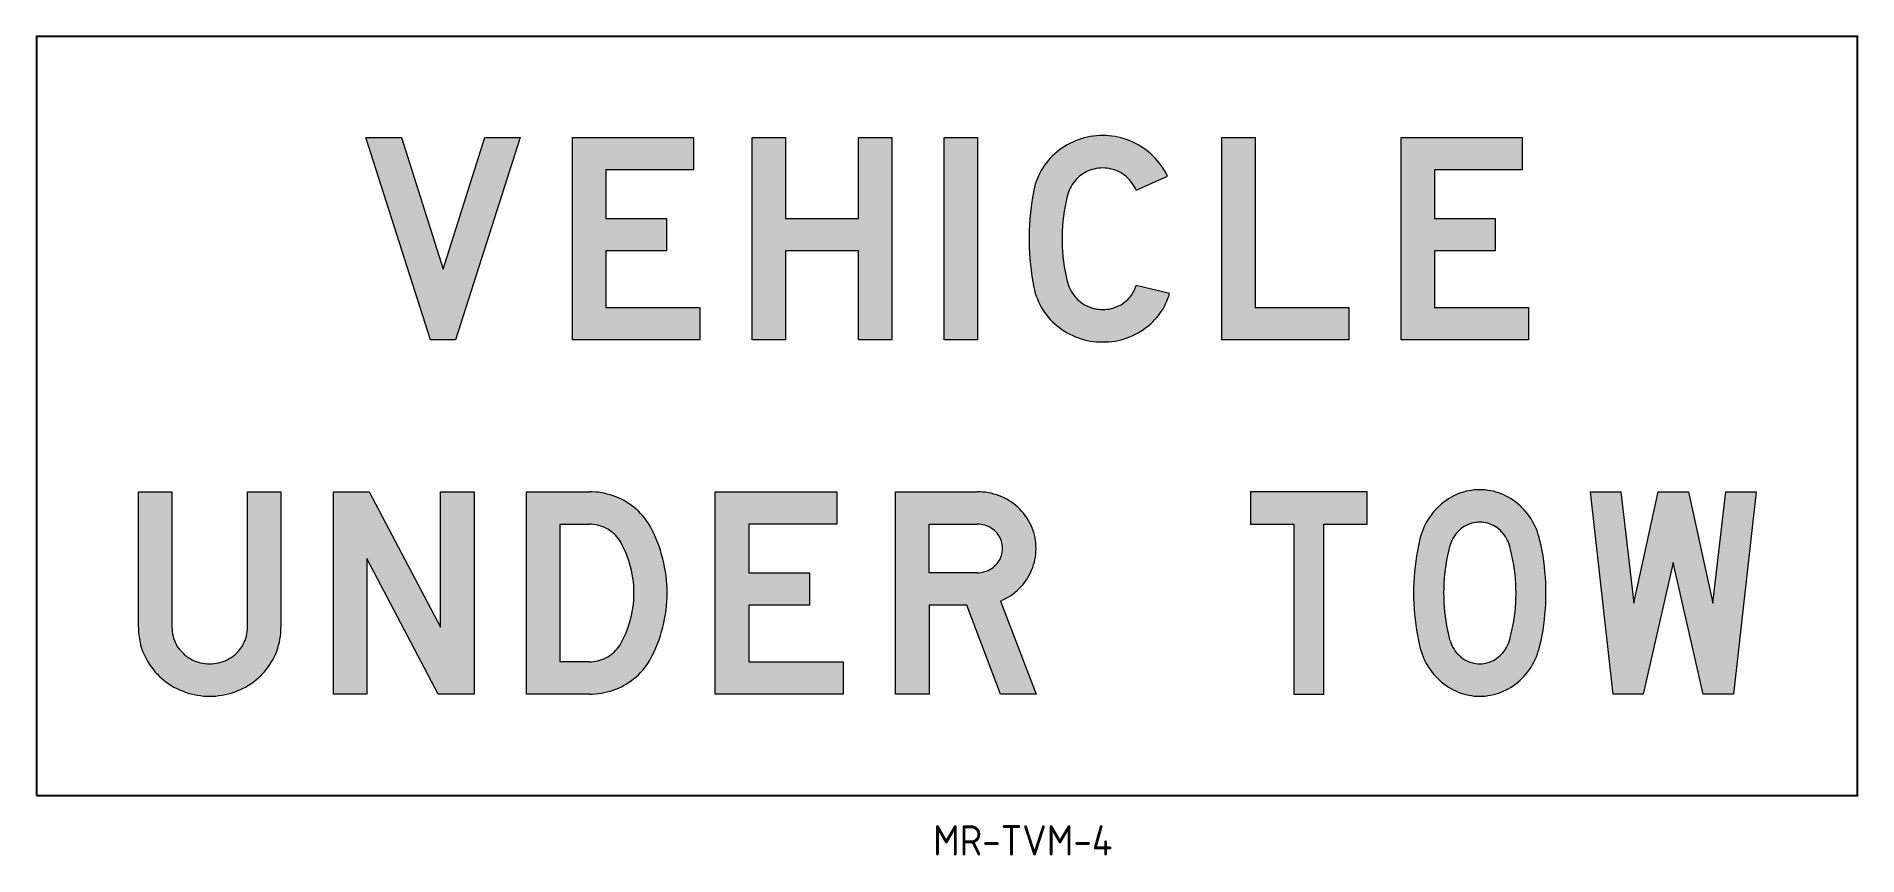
# Model space of a CAD drawing. Extents: x 72 to 252, y 113 to 194.
import ezdxf

# ---------------------------------------------------------------- set-up
doc = ezdxf.new("R2010")
doc.units = 0
doc.header["$LTSCALE"] = 12
doc.header["$MEASUREMENT"] = 0
doc.layers.get('0').update_dxf_attribs({"linetype": 'CONTINUOUS'})
for name, color, linetype in [('L25', 1, 'CONTINUOUS'), ('L35', 3, 'CONTINUOUS'), ('T25', 1, 'CONTINUOUS')]:
    doc.layers.add(name, color=color, linetype=linetype)
doc.styles.add('ISO', font='iso')

msp = doc.modelspace()

# ---------------------------------------------------------------- hatches: boundary and pattern name
at = {"layer": 'L25'}
h = msp.add_hatch(color=256, dxfattribs=at)
h.paths.add_polyline_path([(139.19, 148.81), (151.22, 148.81), (151.22, 145.6), (142.51, 145.6), (142.51, 140.8), (148.52, 140.8), (148.52, 137.61), (142.51, 137.61), (142.51, 132), (151.84, 132), (151.84, 128.8), (139.19, 128.8)])
h.paths.add_polyline_path([(101.46, 148.81), (104.98, 148.81), (112.03, 135.41), (112.03, 148.81), (115.36, 148.81), (115.36, 128.8), (111.83, 128.8), (104.78, 142.2), (104.78, 128.8), (101.46, 128.8)])
h.paths.add_polyline_path([(207, 183.8), (218.97, 183.8), (218.97, 180.6), (210.3, 180.6), (210.3, 175.8), (216.28, 175.8), (216.28, 172.6), (210.3, 172.6), (210.3, 167), (219.59, 167), (219.59, 163.8), (207, 163.8)])
h.paths.add_polyline_path([(189.26, 183.8), (192.56, 183.8), (192.56, 167), (201.84, 167), (201.84, 163.8), (189.26, 163.8)])
h.paths.add_polyline_path([(192.11, 148.81), (192.11, 145.6), (196.38, 145.6), (196.38, 128.8), (199.34, 128.8), (199.34, 145.6), (203.62, 145.6), (203.62, 148.81)])
h.paths.add_polyline_path([(161.82, 183.8), (165.12, 183.8), (165.12, 163.8), (161.82, 163.8)])
h.paths.add_polyline_path([(142.84, 183.8), (146.14, 183.8), (146.14, 175.8), (153.36, 175.8), (153.36, 183.8), (156.66, 183.8), (156.66, 163.8), (153.36, 163.8), (153.36, 172.6), (146.14, 172.6), (146.14, 163.8), (142.84, 163.8)])
h.paths.add_polyline_path([(125.1, 183.8), (137.06, 183.8), (137.06, 180.6), (128.39, 180.6), (128.39, 175.8), (134.38, 175.8), (134.38, 172.6), (128.39, 172.6), (128.39, 167), (137.68, 167), (137.68, 163.8), (125.1, 163.8)])
h.paths.add_polyline_path([(104.67, 183.8), (108.18, 183.8), (112.3, 170.8), (116.43, 183.8), (119.93, 183.8), (113.54, 163.8), (111.07, 163.8)])
h.paths.add_polyline_path([(225.72, 148.81), (228.7, 148.81), (229.99, 137.8), (232.41, 148.81), (235.38, 148.81), (237.8, 137.8), (239.09, 148.81), (242.07, 148.81), (239.84, 128.8), (236.86, 128.8), (233.89, 141.81), (230.93, 128.8), (227.95, 128.8)])
h.paths.add_polyline_path([(170.91, 143.21), (170.9, 143.47), (170.89, 143.74), (170.85, 144), (170.81, 144.26), (170.75, 144.53), (170.68, 144.78), (170.59, 145.04), (170.5, 145.29), (170.4, 145.53), (170.27, 145.78), (170.14, 146.01), (169.99, 146.23), (169.84, 146.46), (169.68, 146.68), (169.5, 146.87), (169.31, 147.07), (169.11, 147.27), (168.92, 147.45), (168.7, 147.61), (168.48, 147.77), (168.25, 147.92), (168.01, 148.06), (167.77, 148.19), (167.52, 148.3), (167.27, 148.41), (167, 148.5), (166.74, 148.58), (166.47, 148.65), (166.21, 148.71), (165.93, 148.75), (165.65, 148.78), (165.38, 148.8), (165.1, 148.81), (157.02, 148.81), (157.02, 128.8), (160.34, 128.8), (160.34, 137.61), (164.07, 137.61), (167.39, 128.8), (170.91, 128.8), (167.39, 138), (167.64, 138.12), (167.89, 138.25), (168.14, 138.38), (168.37, 138.53), (168.6, 138.7), (168.83, 138.87), (169.03, 139.04), (169.24, 139.24), (169.44, 139.44), (169.62, 139.65), (169.79, 139.87), (169.95, 140.09), (170.1, 140.33), (170.24, 140.56), (170.37, 140.81), (170.47, 141.07), (170.58, 141.32), (170.66, 141.58), (170.74, 141.85), (170.8, 142.11), (170.85, 142.39), (170.88, 142.65), (170.9, 142.93)])
h.paths.add_polyline_path([(126.76, 132), (123.86, 132), (123.86, 145.6), (126.76, 145.6), (126.96, 145.59), (127.18, 145.58), (127.39, 145.54), (127.59, 145.5), (127.8, 145.45), (128, 145.38), (128.19, 145.31), (128.38, 145.22), (128.57, 145.12), (128.75, 145.01), (128.91, 144.88), (129.08, 144.75), (129.23, 144.62), (129.38, 144.47), (129.52, 144.31), (129.64, 144.15), (129.76, 143.98), (129.86, 143.81), (130.04, 143.47), (130.21, 143.14), (130.35, 142.79), (130.49, 142.45), (130.62, 142.09), (130.74, 141.74), (130.84, 141.38), (130.93, 141.02), (131, 140.65), (131.06, 140.29), (131.11, 139.91), (131.14, 139.55), (131.16, 139.17), (131.17, 138.8), (131.16, 138.43), (131.14, 138.06), (131.11, 137.69), (131.06, 137.32), (131, 136.95), (130.93, 136.59), (130.84, 136.22), (130.74, 135.87), (130.62, 135.51), (130.49, 135.16), (130.35, 134.81), (130.21, 134.47), (130.04, 134.13), (129.86, 133.8), (129.76, 133.62), (129.64, 133.45), (129.52, 133.3), (129.38, 133.14), (129.23, 132.99), (129.08, 132.85), (128.91, 132.72), (128.75, 132.6), (128.57, 132.49), (128.38, 132.39), (128.19, 132.3), (128, 132.22), (127.8, 132.15), (127.59, 132.1), (127.39, 132.06), (127.18, 132.02), (126.96, 132.01)], flags=16)
h.paths.add_polyline_path([(126.76, 128.8), (120.53, 128.8), (120.53, 148.81), (126.76, 148.81), (127.05, 148.8), (127.35, 148.78), (127.65, 148.75), (127.95, 148.71), (128.23, 148.65), (128.53, 148.58), (128.82, 148.5), (129.1, 148.41), (129.38, 148.3), (129.65, 148.19), (129.92, 148.07), (130.19, 147.93), (130.43, 147.78), (130.69, 147.61), (130.93, 147.45), (131.16, 147.27), (131.39, 147.08), (131.61, 146.88), (131.81, 146.67), (132.01, 146.46), (132.2, 146.23), (132.38, 146), (132.54, 145.76), (132.69, 145.51), (132.84, 145.26), (132.98, 145), (133.16, 144.62), (133.33, 144.22), (133.5, 143.83), (133.65, 143.42), (133.79, 143.02), (133.9, 142.6), (134.02, 142.19), (134.12, 141.78), (134.2, 141.35), (134.28, 140.93), (134.34, 140.51), (134.38, 140.08), (134.42, 139.66), (134.44, 139.23), (134.44, 138.8), (134.44, 138.37), (134.42, 137.95), (134.38, 137.53), (134.34, 137.09), (134.28, 136.68), (134.2, 136.25), (134.12, 135.83), (134.02, 135.42), (133.9, 135), (133.79, 134.59), (133.65, 134.18), (133.5, 133.78), (133.33, 133.39), (133.16, 132.99), (132.98, 132.61), (132.84, 132.35), (132.69, 132.09), (132.54, 131.85), (132.38, 131.61), (132.2, 131.37), (132.01, 131.15), (131.81, 130.94), (131.61, 130.72), (131.39, 130.53), (131.16, 130.34), (130.93, 130.16), (130.69, 129.99), (130.43, 129.83), (130.19, 129.68), (129.92, 129.54), (129.65, 129.41), (129.38, 129.3), (129.1, 129.19), (128.82, 129.11), (128.53, 129.03), (128.23, 128.96), (127.95, 128.9), (127.65, 128.86), (127.35, 128.83), (127.05, 128.81)])
h.paths.add_polyline_path([(82.19, 135.41), (82.19, 148.81), (85.5, 148.81), (85.5, 135.41), (85.51, 135.19), (85.53, 134.97), (85.56, 134.76), (85.61, 134.54), (85.67, 134.33), (85.74, 134.12), (85.83, 133.93), (85.92, 133.73), (86.03, 133.53), (86.16, 133.36), (86.29, 133.18), (86.44, 133.01), (86.6, 132.85), (86.75, 132.7), (86.93, 132.57), (87.11, 132.44), (87.3, 132.32), (87.49, 132.21), (87.7, 132.11), (87.91, 132.03), (88.12, 131.97), (88.34, 131.91), (88.56, 131.86), (88.78, 131.83), (89.01, 131.81), (89.24, 131.81), (89.46, 131.81), (89.68, 131.83), (89.91, 131.86), (90.12, 131.91), (90.34, 131.97), (90.56, 132.03), (90.77, 132.11), (90.97, 132.21), (91.17, 132.32), (91.36, 132.44), (91.54, 132.57), (91.71, 132.7), (91.88, 132.85), (92.04, 133.01), (92.18, 133.18), (92.31, 133.36), (92.43, 133.53), (92.54, 133.73), (92.64, 133.93), (92.73, 134.12), (92.8, 134.33), (92.87, 134.54), (92.91, 134.76), (92.94, 134.97), (92.96, 135.19), (92.96, 135.41), (92.96, 148.81), (96.28, 148.81), (96.28, 135.41), (96.28, 135.11), (96.26, 134.8), (96.23, 134.52), (96.18, 134.22), (96.12, 133.93), (96.05, 133.64), (95.96, 133.36), (95.86, 133.07), (95.76, 132.79), (95.64, 132.53), (95.5, 132.26), (95.35, 131.99), (95.19, 131.74), (95.02, 131.49), (94.84, 131.26), (94.64, 131.02), (94.44, 130.8), (94.23, 130.58), (94.01, 130.38), (93.77, 130.18), (93.54, 129.99), (93.29, 129.83), (93.03, 129.66), (92.77, 129.5), (92.49, 129.36), (92.22, 129.23), (91.94, 129.12), (91.65, 129.01), (91.36, 128.91), (91.06, 128.83), (90.77, 128.76), (90.46, 128.7), (90.15, 128.66), (89.85, 128.62), (89.54, 128.61), (89.24, 128.6), (88.92, 128.61), (88.62, 128.62), (88.31, 128.66), (88.01, 128.7), (87.71, 128.76), (87.4, 128.83), (87.11, 128.91), (86.82, 129.01), (86.54, 129.12), (86.25, 129.23), (85.97, 129.36), (85.7, 129.5), (85.44, 129.66), (85.19, 129.83), (84.94, 129.99), (84.69, 130.18), (84.47, 130.38), (84.24, 130.58), (84.03, 130.8), (83.82, 131.02), (83.63, 131.26), (83.45, 131.49), (83.28, 131.74), (83.12, 131.99), (82.98, 132.26), (82.84, 132.53), (82.71, 132.79), (82.6, 133.07), (82.5, 133.36), (82.41, 133.64), (82.35, 133.93), (82.29, 134.22), (82.25, 134.52), (82.21, 134.8), (82.19, 135.11)])
h.paths.add_polyline_path([(208.82, 133.6), (208.89, 133.33), (208.97, 133.04), (209.07, 132.77), (209.17, 132.5), (209.28, 132.23), (209.41, 131.98), (209.55, 131.73), (209.7, 131.48), (209.86, 131.25), (210.02, 131.01), (210.2, 130.79), (210.38, 130.57), (210.58, 130.38), (210.77, 130.18), (210.99, 129.99), (211.21, 129.82), (211.43, 129.66), (211.66, 129.5), (211.9, 129.36), (212.14, 129.23), (212.39, 129.12), (212.64, 129.01), (212.89, 128.91), (213.16, 128.83), (213.42, 128.76), (213.68, 128.7), (213.95, 128.66), (214.22, 128.62), (214.49, 128.61), (214.77, 128.6), (215.03, 128.61), (215.31, 128.62), (215.57, 128.66), (215.84, 128.7), (216.11, 128.76), (216.37, 128.83), (216.63, 128.91), (216.89, 129.01), (217.14, 129.12), (217.39, 129.23), (217.64, 129.36), (217.87, 129.5), (218.1, 129.66), (218.33, 129.82), (218.54, 129.99), (218.75, 130.18), (218.95, 130.38), (219.14, 130.57), (219.33, 130.79), (219.51, 131.01), (219.68, 131.25), (219.83, 131.48), (219.98, 131.73), (220.11, 131.98), (220.24, 132.23), (220.36, 132.5), (220.47, 132.77), (220.55, 133.04), (220.63, 133.33), (220.71, 133.6), (220.82, 134.11), (220.93, 134.63), (221.02, 135.14), (221.1, 135.66), (221.17, 136.19), (221.21, 136.71), (221.26, 137.23), (221.29, 137.75), (221.31, 138.28), (221.31, 138.8), (221.31, 139.33), (221.29, 139.85), (221.26, 140.38), (221.21, 140.9), (221.17, 141.42), (221.1, 141.94), (221.02, 142.47), (220.93, 142.98), (220.82, 143.49), (220.71, 144), (220.63, 144.28), (220.55, 144.57), (220.47, 144.83), (220.36, 145.11), (220.24, 145.37), (220.11, 145.63), (219.98, 145.88), (219.83, 146.12), (219.68, 146.36), (219.51, 146.6), (219.33, 146.81), (219.14, 147.03), (218.95, 147.23), (218.75, 147.43), (218.54, 147.61), (218.33, 147.79), (218.1, 147.95), (217.87, 148.11), (217.64, 148.24), (217.39, 148.37), (217.14, 148.49), (216.89, 148.6), (216.63, 148.7), (216.37, 148.78), (216.11, 148.85), (215.84, 148.9), (215.57, 148.94), (215.31, 148.98), (215.03, 148.99), (214.77, 149), (214.49, 148.99), (214.22, 148.98), (213.95, 148.94), (213.68, 148.9), (213.42, 148.85), (213.16, 148.78), (212.89, 148.7), (212.64, 148.6), (212.39, 148.49), (212.14, 148.37), (211.9, 148.24), (211.66, 148.11), (211.43, 147.95), (211.21, 147.79), (210.99, 147.61), (210.77, 147.43), (210.58, 147.23), (210.38, 147.03), (210.2, 146.81), (210.02, 146.6), (209.86, 146.36), (209.7, 146.12), (209.55, 145.88), (209.41, 145.63), (209.28, 145.37), (209.17, 145.11), (209.07, 144.83), (208.97, 144.57), (208.89, 144.28), (208.82, 144), (208.7, 143.49), (208.6, 142.98), (208.51, 142.47), (208.44, 141.94), (208.37, 141.42), (208.31, 140.9), (208.27, 140.38), (208.24, 139.85), (208.22, 139.33), (208.21, 138.8), (208.22, 138.28), (208.24, 137.75), (208.27, 137.23), (208.31, 136.71), (208.37, 136.19), (208.44, 135.66), (208.51, 135.14), (208.6, 134.63), (208.7, 134.11)])
h.paths.add_polyline_path([(165.1, 140.8), (160.34, 140.8), (160.34, 145.6), (165.1, 145.6), (165.29, 145.6), (165.48, 145.58), (165.66, 145.54), (165.84, 145.5), (166.02, 145.44), (166.19, 145.37), (166.35, 145.29), (166.51, 145.19), (166.66, 145.08), (166.8, 144.97), (166.93, 144.84), (167.05, 144.7), (167.16, 144.56), (167.26, 144.41), (167.35, 144.25), (167.42, 144.08), (167.49, 143.92), (167.53, 143.74), (167.57, 143.56), (167.59, 143.38), (167.6, 143.21), (167.59, 143.03), (167.57, 142.84), (167.53, 142.66), (167.49, 142.5), (167.42, 142.33), (167.35, 142.16), (167.26, 142), (167.16, 141.85), (167.05, 141.71), (166.93, 141.57), (166.8, 141.44), (166.66, 141.32), (166.51, 141.21), (166.35, 141.13), (166.19, 141.04), (166.02, 140.97), (165.84, 140.91), (165.66, 140.86), (165.48, 140.83), (165.29, 140.81)], flags=16)
h.paths.add_polyline_path([(177.49, 184), (177.19, 184), (176.88, 183.98), (176.58, 183.95), (176.27, 183.9), (175.98, 183.84), (175.68, 183.77), (175.38, 183.68), (175.09, 183.59), (174.8, 183.48), (174.53, 183.36), (174.25, 183.23), (173.98, 183.08), (173.72, 182.93), (173.46, 182.76), (173.22, 182.59), (172.98, 182.4), (172.75, 182.2), (172.54, 182), (172.32, 181.78), (172.12, 181.55), (171.93, 181.31), (171.75, 181.07), (171.58, 180.81), (171.43, 180.56), (171.28, 180.29), (171.15, 180.02), (171.04, 179.75), (170.93, 179.47), (170.83, 179.19), (170.75, 178.89), (170.69, 178.6), (170.58, 178.04), (170.49, 177.48), (170.42, 176.92), (170.36, 176.36), (170.3, 175.78), (170.26, 175.22), (170.24, 174.65), (170.22, 174.09), (170.22, 173.52), (170.24, 172.95), (170.26, 172.38), (170.3, 171.82), (170.36, 171.25), (170.42, 170.69), (170.49, 170.12), (170.58, 169.56), (170.69, 169), (170.75, 168.71), (170.83, 168.42), (170.93, 168.13), (171.04, 167.86), (171.15, 167.58), (171.28, 167.31), (171.43, 167.05), (171.58, 166.79), (171.75, 166.53), (171.93, 166.29), (172.12, 166.05), (172.32, 165.82), (172.54, 165.61), (172.75, 165.4), (172.98, 165.2), (173.22, 165.02), (173.46, 164.84), (173.72, 164.67), (173.98, 164.52), (174.25, 164.38), (174.53, 164.25), (174.8, 164.12), (175.09, 164.01), (175.38, 163.92), (175.68, 163.83), (175.98, 163.76), (176.27, 163.7), (176.58, 163.66), (176.88, 163.63), (177.19, 163.61), (177.49, 163.61), (177.8, 163.61), (178.11, 163.63), (178.41, 163.66), (178.72, 163.7), (179.01, 163.76), (179.32, 163.83), (179.61, 163.92), (179.9, 164.01), (180.19, 164.12), (180.46, 164.25), (180.74, 164.38), (181.01, 164.52), (181.27, 164.67), (181.53, 164.84), (181.77, 165.02), (182.01, 165.2), (182.24, 165.4), (182.44, 165.59), (182.63, 165.79), (182.82, 165.99), (183, 166.21), (183.16, 166.43), (183.31, 166.66), (183.46, 166.89), (183.6, 167.14), (183.72, 167.37), (183.83, 167.63), (183.93, 167.89), (184.02, 168.14), (184.1, 168.4), (180.8, 169.2), (180.74, 169.01), (180.67, 168.81), (180.58, 168.62), (180.48, 168.45), (180.37, 168.27), (180.25, 168.11), (180.12, 167.95), (179.97, 167.81), (179.82, 167.66), (179.65, 167.53), (179.49, 167.41), (179.31, 167.29), (179.12, 167.2), (178.93, 167.11), (178.74, 167.03), (178.54, 166.96), (178.33, 166.9), (178.13, 166.86), (177.92, 166.83), (177.71, 166.81), (177.49, 166.8), (177.29, 166.81), (177.07, 166.83), (176.86, 166.86), (176.66, 166.9), (176.46, 166.96), (176.25, 167.03), (176.06, 167.11), (175.87, 167.2), (175.69, 167.29), (175.5, 167.41), (175.34, 167.53), (175.18, 167.66), (175.02, 167.81), (174.87, 167.95), (174.73, 168.11), (174.61, 168.28), (174.49, 168.45), (174.37, 168.63), (174.27, 168.81), (174.18, 169.01), (174.11, 169.2), (174.04, 169.4), (173.98, 169.6), (173.88, 170.08), (173.78, 170.58), (173.69, 171.07), (173.62, 171.56), (173.56, 172.06), (173.52, 172.56), (173.49, 173.05), (173.48, 173.55), (173.48, 174.05), (173.49, 174.55), (173.52, 175.04), (173.56, 175.55), (173.62, 176.04), (173.69, 176.53), (173.78, 177.03), (173.88, 177.52), (173.98, 178), (174.04, 178.2), (174.11, 178.41), (174.18, 178.59), (174.27, 178.79), (174.37, 178.97), (174.49, 179.16), (174.61, 179.32), (174.73, 179.49), (174.87, 179.65), (175.02, 179.8), (175.18, 179.94), (175.34, 180.07), (175.5, 180.19), (175.69, 180.31), (175.87, 180.41), (176.06, 180.5), (176.25, 180.58), (176.46, 180.64), (176.66, 180.69), (176.86, 180.74), (177.07, 180.77), (177.29, 180.79), (177.49, 180.8), (177.71, 180.79), (177.92, 180.77), (178.13, 180.74), (178.33, 180.69), (178.54, 180.64), (178.74, 180.58), (178.93, 180.5), (179.12, 180.41), (179.31, 180.31), (179.49, 180.19), (179.65, 180.07), (179.82, 179.94), (179.97, 179.8), (180.14, 179.62), (180.3, 179.43), (180.44, 179.23), (180.57, 179.04), (180.69, 178.82), (180.8, 178.6), (183.89, 180), (183.76, 180.27), (183.6, 180.54), (183.44, 180.8), (183.26, 181.05), (183.08, 181.3), (182.89, 181.54), (182.68, 181.77), (182.46, 181.99), (182.24, 182.2), (182.01, 182.4), (181.77, 182.59), (181.53, 182.76), (181.27, 182.93), (181.01, 183.08), (180.74, 183.23), (180.46, 183.36), (180.19, 183.48), (179.9, 183.59), (179.61, 183.68), (179.32, 183.77), (179.01, 183.84), (178.72, 183.9), (178.41, 183.95), (178.11, 183.98), (177.8, 184)])
h.paths.add_polyline_path([(214.77, 145.8), (214.57, 145.8), (214.37, 145.77), (214.17, 145.74), (213.98, 145.69), (213.79, 145.63), (213.6, 145.55), (213.42, 145.46), (213.24, 145.37), (213.07, 145.26), (212.91, 145.13), (212.75, 145), (212.61, 144.85), (212.47, 144.7), (212.34, 144.54), (212.22, 144.37), (212.11, 144.18), (212.01, 143.99), (211.93, 143.81), (211.86, 143.61), (211.79, 143.4), (211.68, 142.95), (211.57, 142.5), (211.48, 142.04), (211.4, 141.59), (211.33, 141.13), (211.29, 140.66), (211.25, 140.2), (211.21, 139.73), (211.2, 139.27), (211.19, 138.8), (211.2, 138.33), (211.21, 137.87), (211.25, 137.41), (211.29, 136.94), (211.33, 136.48), (211.4, 136.02), (211.48, 135.56), (211.57, 135.11), (211.68, 134.66), (211.79, 134.2), (211.86, 134), (211.93, 133.8), (212.01, 133.61), (212.11, 133.42), (212.22, 133.24), (212.34, 133.07), (212.47, 132.9), (212.61, 132.75), (212.75, 132.61), (212.91, 132.48), (213.07, 132.35), (213.24, 132.24), (213.42, 132.14), (213.6, 132.05), (213.79, 131.98), (213.98, 131.92), (214.17, 131.87), (214.37, 131.84), (214.57, 131.81), (214.77, 131.81), (214.96, 131.81), (215.16, 131.84), (215.36, 131.87), (215.55, 131.92), (215.74, 131.98), (215.93, 132.05), (216.11, 132.14), (216.28, 132.24), (216.45, 132.35), (216.62, 132.48), (216.78, 132.61), (216.92, 132.75), (217.05, 132.9), (217.19, 133.07), (217.31, 133.24), (217.42, 133.42), (217.51, 133.61), (217.6, 133.8), (217.67, 134), (217.73, 134.2), (217.85, 134.66), (217.95, 135.11), (218.04, 135.56), (218.12, 136.02), (218.19, 136.48), (218.25, 136.94), (218.29, 137.41), (218.32, 137.87), (218.34, 138.33), (218.35, 138.8), (218.34, 139.27), (218.32, 139.73), (218.29, 140.2), (218.25, 140.66), (218.19, 141.13), (218.12, 141.59), (218.04, 142.04), (217.95, 142.5), (217.85, 142.95), (217.73, 143.4), (217.67, 143.61), (217.6, 143.81), (217.51, 143.99), (217.42, 144.18), (217.31, 144.37), (217.19, 144.54), (217.05, 144.7), (216.92, 144.85), (216.78, 145), (216.62, 145.13), (216.45, 145.26), (216.28, 145.37), (216.11, 145.46), (215.93, 145.55), (215.74, 145.63), (215.55, 145.69), (215.36, 145.74), (215.16, 145.77), (214.96, 145.8)], flags=16)

# ---------------------------------------------------------------- linework, layer by layer
at = {"color": 1, "lineweight": 0}
for points in [[(104.67, 183.8), (108.18, 183.8), (112.3, 170.8), (116.43, 183.8), (119.93, 183.8), (113.54, 163.8), (111.07, 163.8), (104.67, 183.8), (104.67, 183.8)], [(125.1, 183.8), (137.06, 183.8), (137.06, 180.6), (128.39, 180.6), (128.39, 175.8), (134.38, 175.8), (134.38, 172.6), (128.39, 172.6), (128.39, 167), (137.68, 167), (137.68, 163.8), (125.1, 163.8), (125.1, 183.8), (125.1, 183.8)], [(142.84, 183.8), (146.14, 183.8), (146.14, 175.8), (153.36, 175.8), (153.36, 183.8), (156.66, 183.8), (156.66, 163.8), (153.36, 163.8), (153.36, 172.6), (146.14, 172.6), (146.14, 163.8), (142.84, 163.8), (142.84, 183.8), (142.84, 183.8)], [(161.82, 183.8), (165.12, 183.8), (165.12, 163.8), (161.82, 163.8), (161.82, 183.8), (161.82, 183.8)], [(177.49, 184), (177.19, 184), (176.88, 183.98), (176.58, 183.95), (176.27, 183.9), (175.98, 183.84), (175.68, 183.77), (175.38, 183.68), (175.09, 183.59), (174.8, 183.48), (174.53, 183.36), (174.25, 183.23), (173.98, 183.08), (173.72, 182.93), (173.46, 182.76), (173.22, 182.59), (172.98, 182.4), (172.75, 182.2), (172.54, 182), (172.32, 181.78), (172.12, 181.55), (171.93, 181.31), (171.75, 181.07), (171.58, 180.81), (171.43, 180.56), (171.28, 180.29), (171.15, 180.02), (171.04, 179.75), (170.93, 179.47), (170.83, 179.19), (170.75, 178.89), (170.69, 178.6), (170.58, 178.04), (170.49, 177.48), (170.42, 176.92), (170.36, 176.36), (170.3, 175.78), (170.26, 175.22), (170.24, 174.65), (170.22, 174.09), (170.22, 173.52), (170.24, 172.95), (170.26, 172.38), (170.3, 171.82), (170.36, 171.25), (170.42, 170.69), (170.49, 170.12), (170.58, 169.56), (170.69, 169), (170.75, 168.71), (170.83, 168.42), (170.93, 168.13), (171.04, 167.86), (171.15, 167.58), (171.28, 167.31), (171.43, 167.05), (171.58, 166.79), (171.75, 166.53), (171.93, 166.29), (172.12, 166.05), (172.32, 165.82), (172.54, 165.61), (172.75, 165.4), (172.98, 165.2), (173.22, 165.02), (173.46, 164.84), (173.72, 164.67), (173.98, 164.52), (174.25, 164.38), (174.53, 164.25), (174.8, 164.12), (175.09, 164.01), (175.38, 163.92), (175.68, 163.83), (175.98, 163.76), (176.27, 163.7), (176.58, 163.66), (176.88, 163.63), (177.19, 163.61), (177.49, 163.61), (177.8, 163.61), (178.11, 163.63), (178.41, 163.66), (178.72, 163.7), (179.01, 163.76), (179.32, 163.83), (179.61, 163.92), (179.9, 164.01), (180.19, 164.12), (180.46, 164.25), (180.74, 164.38), (181.01, 164.52), (181.27, 164.67), (181.53, 164.84), (181.77, 165.02), (182.01, 165.2), (182.24, 165.4), (182.44, 165.59), (182.63, 165.79), (182.82, 165.99), (183, 166.21), (183.16, 166.43), (183.31, 166.66), (183.46, 166.89), (183.6, 167.14), (183.72, 167.37), (183.83, 167.63), (183.93, 167.89), (184.02, 168.14), (184.1, 168.4), (180.8, 169.2)], [(182.24, 182.2), (182.01, 182.4), (181.77, 182.59), (181.53, 182.76), (181.27, 182.93), (181.01, 183.08), (180.74, 183.23), (180.46, 183.36), (180.19, 183.48), (179.9, 183.59), (179.61, 183.68), (179.32, 183.77), (179.01, 183.84), (178.72, 183.9), (178.41, 183.95), (178.11, 183.98), (177.8, 184), (177.49, 184)], [(189.26, 183.8), (192.56, 183.8), (192.56, 167), (201.84, 167), (201.84, 163.8), (189.26, 163.8), (189.26, 183.8), (189.26, 183.8)], [(207, 183.8), (218.97, 183.8), (218.97, 180.6), (210.3, 180.6), (210.3, 175.8), (216.28, 175.8), (216.28, 172.6), (210.3, 172.6), (210.3, 167), (219.59, 167), (219.59, 163.8), (207, 163.8), (207, 183.8), (207, 183.8)], [(183.89, 180), (183.76, 180.27), (183.6, 180.54), (183.44, 180.8), (183.26, 181.05), (183.08, 181.3), (182.89, 181.54), (182.68, 181.77), (182.46, 181.99), (182.24, 182.2)], [(177.49, 180.8), (177.29, 180.79), (177.07, 180.77), (176.86, 180.74), (176.66, 180.69), (176.46, 180.64), (176.25, 180.58), (176.06, 180.5), (175.87, 180.41), (175.69, 180.31), (175.5, 180.19), (175.34, 180.07), (175.18, 179.94), (175.02, 179.8), (174.87, 179.65), (174.73, 179.49), (174.61, 179.32), (174.49, 179.16), (174.37, 178.97), (174.27, 178.79), (174.18, 178.59), (174.11, 178.41), (174.04, 178.2), (173.98, 178), (173.88, 177.52), (173.78, 177.03), (173.69, 176.53), (173.62, 176.04), (173.56, 175.55), (173.52, 175.04), (173.49, 174.55), (173.48, 174.05), (173.48, 173.55), (173.49, 173.05), (173.52, 172.56), (173.56, 172.06), (173.62, 171.56), (173.69, 171.07), (173.78, 170.58), (173.88, 170.08), (173.98, 169.6), (174.04, 169.4), (174.11, 169.2), (174.18, 169.01), (174.27, 168.81), (174.37, 168.63), (174.49, 168.45), (174.61, 168.28), (174.73, 168.11), (174.87, 167.95), (175.02, 167.81), (175.18, 167.66), (175.34, 167.53), (175.5, 167.41), (175.69, 167.29), (175.87, 167.2), (176.06, 167.11), (176.25, 167.03), (176.46, 166.96), (176.66, 166.9), (176.86, 166.86), (177.07, 166.83), (177.29, 166.81), (177.49, 166.8), (177.71, 166.81), (177.92, 166.83), (178.13, 166.86), (178.33, 166.9), (178.54, 166.96), (178.74, 167.03), (178.93, 167.11), (179.12, 167.2), (179.31, 167.29), (179.49, 167.41), (179.65, 167.53), (179.82, 167.66), (179.97, 167.81), (180.12, 167.95), (180.25, 168.11), (180.37, 168.27), (180.48, 168.45), (180.58, 168.62), (180.67, 168.81), (180.74, 169.01), (180.8, 169.2)], [(179.97, 179.8), (179.82, 179.94), (179.65, 180.07), (179.49, 180.19), (179.31, 180.31), (179.12, 180.41), (178.93, 180.5), (178.74, 180.58), (178.54, 180.64), (178.33, 180.69), (178.13, 180.74), (177.92, 180.77), (177.71, 180.79), (177.49, 180.8)], [(180.8, 178.6), (183.89, 180)], [(180.8, 178.6), (180.69, 178.82), (180.57, 179.04), (180.44, 179.23), (180.3, 179.43), (180.14, 179.62), (179.97, 179.8)], [(82.19, 135.41), (82.19, 148.81)], [(82.19, 148.81), (85.5, 148.81), (85.5, 135.41), (85.51, 135.19), (85.53, 134.97), (85.56, 134.76), (85.61, 134.54), (85.67, 134.33), (85.74, 134.12), (85.83, 133.93), (85.92, 133.73), (86.03, 133.53), (86.16, 133.36), (86.29, 133.18), (86.44, 133.01), (86.6, 132.85), (86.75, 132.7), (86.93, 132.57), (87.11, 132.44), (87.3, 132.32), (87.49, 132.21), (87.7, 132.11), (87.91, 132.03), (88.12, 131.97), (88.34, 131.91), (88.56, 131.86), (88.78, 131.83), (89.01, 131.81), (89.24, 131.81), (89.46, 131.81), (89.68, 131.83), (89.91, 131.86), (90.12, 131.91), (90.34, 131.97), (90.56, 132.03), (90.77, 132.11), (90.97, 132.21), (91.17, 132.32), (91.36, 132.44), (91.54, 132.57), (91.71, 132.7), (91.88, 132.85), (92.04, 133.01), (92.18, 133.18), (92.31, 133.36), (92.43, 133.53), (92.54, 133.73), (92.64, 133.93), (92.73, 134.12), (92.8, 134.33), (92.87, 134.54), (92.91, 134.76), (92.94, 134.97), (92.96, 135.19), (92.96, 135.41), (92.96, 148.81), (96.28, 148.81), (96.28, 135.41)], [(101.46, 148.81), (104.98, 148.81), (112.03, 135.41), (112.03, 148.81), (115.36, 148.81), (115.36, 128.8), (111.83, 128.8), (104.78, 142.2), (104.78, 128.8), (101.46, 128.8), (101.46, 148.81), (101.46, 148.81)], [(126.76, 128.8), (120.53, 128.8), (120.53, 148.81)], [(120.53, 148.81), (126.76, 148.81)], [(132.98, 145), (132.84, 145.26), (132.69, 145.51), (132.54, 145.76), (132.38, 146), (132.2, 146.23), (132.01, 146.46), (131.81, 146.67), (131.61, 146.88), (131.39, 147.08), (131.16, 147.27), (130.93, 147.45), (130.69, 147.61), (130.43, 147.78), (130.19, 147.93), (129.92, 148.07), (129.65, 148.19), (129.38, 148.3), (129.1, 148.41), (128.82, 148.5), (128.53, 148.58), (128.23, 148.65), (127.95, 148.71), (127.65, 148.75), (127.35, 148.78), (127.05, 148.8), (126.76, 148.81)], [(139.19, 148.81), (151.22, 148.81), (151.22, 145.6), (142.51, 145.6), (142.51, 140.8), (148.52, 140.8), (148.52, 137.61), (142.51, 137.61), (142.51, 132), (151.84, 132), (151.84, 128.8), (139.19, 128.8), (139.19, 148.81), (139.19, 148.81)], [(167.39, 138), (170.91, 128.8), (167.39, 128.8), (164.07, 137.61), (160.34, 137.61), (160.34, 128.8), (157.02, 128.8), (157.02, 148.81)], [(157.02, 148.81), (165.1, 148.81)], [(170.91, 143.21), (170.9, 143.47), (170.89, 143.74), (170.85, 144), (170.81, 144.26), (170.75, 144.53), (170.68, 144.78), (170.59, 145.04), (170.5, 145.29), (170.4, 145.53), (170.27, 145.78), (170.14, 146.01), (169.99, 146.23), (169.84, 146.46), (169.68, 146.68), (169.5, 146.87), (169.31, 147.07), (169.11, 147.27), (168.92, 147.45), (168.7, 147.61), (168.48, 147.77), (168.25, 147.92), (168.01, 148.06), (167.77, 148.19), (167.52, 148.3), (167.27, 148.41), (167, 148.5), (166.74, 148.58), (166.47, 148.65), (166.21, 148.71), (165.93, 148.75), (165.65, 148.78), (165.38, 148.8), (165.1, 148.81)], [(192.11, 148.81), (192.11, 145.6), (196.38, 145.6), (196.38, 128.8), (199.34, 128.8), (199.34, 145.6), (203.62, 145.6), (203.62, 148.81), (192.11, 148.81), (192.11, 148.81)], [(214.77, 149), (214.49, 148.99), (214.22, 148.98), (213.95, 148.94), (213.68, 148.9), (213.42, 148.85), (213.16, 148.78), (212.89, 148.7), (212.64, 148.6), (212.39, 148.49), (212.14, 148.37), (211.9, 148.24), (211.66, 148.11), (211.43, 147.95), (211.21, 147.79), (210.99, 147.61), (210.77, 147.43), (210.58, 147.23), (210.38, 147.03), (210.2, 146.81), (210.02, 146.6), (209.86, 146.36), (209.7, 146.12), (209.55, 145.88), (209.41, 145.63), (209.28, 145.37), (209.17, 145.11), (209.07, 144.83), (208.97, 144.57), (208.89, 144.28), (208.82, 144)], [(220.71, 144), (220.63, 144.28), (220.55, 144.57), (220.47, 144.83), (220.36, 145.11), (220.24, 145.37), (220.11, 145.63), (219.98, 145.88), (219.83, 146.12), (219.68, 146.36), (219.51, 146.6), (219.33, 146.81), (219.14, 147.03), (218.95, 147.23), (218.75, 147.43), (218.54, 147.61), (218.33, 147.79), (218.1, 147.95), (217.87, 148.11), (217.64, 148.24), (217.39, 148.37), (217.14, 148.49), (216.89, 148.6), (216.63, 148.7), (216.37, 148.78), (216.11, 148.85), (215.84, 148.9), (215.57, 148.94), (215.31, 148.98), (215.03, 148.99), (214.77, 149)], [(225.72, 148.81), (228.7, 148.81), (229.99, 137.8), (232.41, 148.81), (235.38, 148.81), (237.8, 137.8), (239.09, 148.81), (242.07, 148.81), (239.84, 128.8), (236.86, 128.8), (233.89, 141.81), (230.93, 128.8), (227.95, 128.8), (225.72, 148.81), (225.72, 148.81)], [(126.76, 132), (123.86, 132), (123.86, 145.6)], [(123.86, 145.6), (126.76, 145.6)], [(129.86, 143.81), (129.76, 143.98), (129.64, 144.15), (129.52, 144.31), (129.38, 144.47), (129.23, 144.62), (129.08, 144.75), (128.91, 144.88), (128.75, 145.01), (128.57, 145.12), (128.38, 145.22), (128.19, 145.31), (128, 145.38), (127.8, 145.45), (127.59, 145.5), (127.39, 145.54), (127.18, 145.58), (126.96, 145.59), (126.76, 145.6)], [(132.98, 132.61), (133.16, 132.99), (133.33, 133.39), (133.5, 133.78), (133.65, 134.18), (133.79, 134.59), (133.9, 135), (134.02, 135.42), (134.12, 135.83), (134.2, 136.25), (134.28, 136.68), (134.34, 137.09), (134.38, 137.53), (134.42, 137.95), (134.44, 138.37), (134.44, 138.8), (134.44, 139.23), (134.42, 139.66), (134.38, 140.08), (134.34, 140.51), (134.28, 140.93), (134.2, 141.35), (134.12, 141.78), (134.02, 142.19), (133.9, 142.6), (133.79, 143.02), (133.65, 143.42), (133.5, 143.83), (133.33, 144.22), (133.16, 144.62), (132.98, 145)], [(165.1, 140.8), (160.34, 140.8), (160.34, 145.6)], [(160.34, 145.6), (165.1, 145.6)], [(167.6, 143.21), (167.59, 143.38), (167.57, 143.56), (167.53, 143.74), (167.49, 143.92), (167.42, 144.08), (167.35, 144.25), (167.26, 144.41), (167.16, 144.56), (167.05, 144.7), (166.93, 144.84), (166.8, 144.97), (166.66, 145.08), (166.51, 145.19), (166.35, 145.29), (166.19, 145.37), (166.02, 145.44), (165.84, 145.5), (165.66, 145.54), (165.48, 145.58), (165.29, 145.6), (165.1, 145.6)], [(208.82, 144), (208.7, 143.49), (208.6, 142.98), (208.51, 142.47), (208.44, 141.94), (208.37, 141.42), (208.31, 140.9), (208.27, 140.38), (208.24, 139.85), (208.22, 139.33), (208.21, 138.8), (208.22, 138.28), (208.24, 137.75), (208.27, 137.23), (208.31, 136.71), (208.37, 136.19), (208.44, 135.66), (208.51, 135.14), (208.6, 134.63), (208.7, 134.11), (208.82, 133.6)], [(214.77, 145.8), (214.57, 145.8), (214.37, 145.77), (214.17, 145.74), (213.98, 145.69), (213.79, 145.63), (213.6, 145.55), (213.42, 145.46), (213.24, 145.37), (213.07, 145.26), (212.91, 145.13), (212.75, 145), (212.61, 144.85), (212.47, 144.7), (212.34, 144.54), (212.22, 144.37), (212.11, 144.18), (212.01, 143.99), (211.93, 143.81), (211.86, 143.61), (211.79, 143.4)], [(217.73, 143.4), (217.67, 143.61), (217.6, 143.81), (217.51, 143.99), (217.42, 144.18), (217.31, 144.37), (217.19, 144.54), (217.05, 144.7), (216.92, 144.85), (216.78, 145), (216.62, 145.13), (216.45, 145.26), (216.28, 145.37), (216.11, 145.46), (215.93, 145.55), (215.74, 145.63), (215.55, 145.69), (215.36, 145.74), (215.16, 145.77), (214.96, 145.8), (214.77, 145.8)], [(220.71, 133.6), (220.82, 134.11), (220.93, 134.63), (221.02, 135.14), (221.1, 135.66), (221.17, 136.19), (221.21, 136.71), (221.26, 137.23), (221.29, 137.75), (221.31, 138.28), (221.31, 138.8), (221.31, 139.33), (221.29, 139.85), (221.26, 140.38), (221.21, 140.9), (221.17, 141.42), (221.1, 141.94), (221.02, 142.47), (220.93, 142.98), (220.82, 143.49), (220.71, 144)], [(129.86, 133.8), (130.04, 134.13), (130.21, 134.47), (130.35, 134.81), (130.49, 135.16), (130.62, 135.51), (130.74, 135.87), (130.84, 136.22), (130.93, 136.59), (131, 136.95), (131.06, 137.32), (131.11, 137.69), (131.14, 138.06), (131.16, 138.43), (131.17, 138.8), (131.16, 139.17), (131.14, 139.55), (131.11, 139.91), (131.06, 140.29), (131, 140.65), (130.93, 141.02), (130.84, 141.38), (130.74, 141.74), (130.62, 142.09), (130.49, 142.45), (130.35, 142.79), (130.21, 143.14), (130.04, 143.47), (129.86, 143.81)], [(165.1, 140.8), (165.29, 140.81), (165.48, 140.83), (165.66, 140.86), (165.84, 140.91), (166.02, 140.97), (166.19, 141.04), (166.35, 141.13), (166.51, 141.21), (166.66, 141.32), (166.8, 141.44), (166.93, 141.57), (167.05, 141.71), (167.16, 141.85), (167.26, 142), (167.35, 142.16), (167.42, 142.33), (167.49, 142.5), (167.53, 142.66), (167.57, 142.84), (167.59, 143.03), (167.6, 143.21)], [(167.39, 138), (167.64, 138.12), (167.89, 138.25), (168.14, 138.38), (168.37, 138.53), (168.6, 138.7), (168.83, 138.87), (169.03, 139.04), (169.24, 139.24), (169.44, 139.44), (169.62, 139.65), (169.79, 139.87), (169.95, 140.09), (170.1, 140.33), (170.24, 140.56), (170.37, 140.81), (170.47, 141.07), (170.58, 141.32), (170.66, 141.58), (170.74, 141.85), (170.8, 142.11), (170.85, 142.39), (170.88, 142.65), (170.9, 142.93), (170.91, 143.21)], [(211.79, 143.4), (211.68, 142.95), (211.57, 142.5), (211.48, 142.04), (211.4, 141.59), (211.33, 141.13), (211.29, 140.66), (211.25, 140.2), (211.21, 139.73), (211.2, 139.27), (211.19, 138.8), (211.2, 138.33), (211.21, 137.87), (211.25, 137.41), (211.29, 136.94), (211.33, 136.48), (211.4, 136.02), (211.48, 135.56), (211.57, 135.11), (211.68, 134.66), (211.79, 134.2)], [(217.73, 134.2), (217.85, 134.66), (217.95, 135.11), (218.04, 135.56), (218.12, 136.02), (218.19, 136.48), (218.25, 136.94), (218.29, 137.41), (218.32, 137.87), (218.34, 138.33), (218.35, 138.8), (218.34, 139.27), (218.32, 139.73), (218.29, 140.2), (218.25, 140.66), (218.19, 141.13), (218.12, 141.59), (218.04, 142.04), (217.95, 142.5), (217.85, 142.95), (217.73, 143.4)], [(82.19, 135.41), (82.19, 135.11), (82.21, 134.8), (82.25, 134.52), (82.29, 134.22), (82.35, 133.93), (82.41, 133.64), (82.5, 133.36), (82.6, 133.07), (82.71, 132.79), (82.84, 132.53), (82.98, 132.26), (83.12, 131.99), (83.28, 131.74), (83.45, 131.49), (83.63, 131.26), (83.82, 131.02), (84.03, 130.8), (84.24, 130.58), (84.47, 130.38), (84.69, 130.18), (84.94, 129.99), (85.19, 129.83), (85.44, 129.66), (85.7, 129.5), (85.97, 129.36), (86.25, 129.23), (86.54, 129.12), (86.82, 129.01), (87.11, 128.91), (87.4, 128.83), (87.71, 128.76), (88.01, 128.7), (88.31, 128.66), (88.62, 128.62), (88.92, 128.61), (89.24, 128.6)], [(89.24, 128.6), (89.54, 128.61), (89.85, 128.62), (90.15, 128.66), (90.46, 128.7), (90.77, 128.76), (91.06, 128.83), (91.36, 128.91), (91.65, 129.01), (91.94, 129.12), (92.22, 129.23), (92.49, 129.36), (92.77, 129.5), (93.03, 129.66), (93.29, 129.83), (93.54, 129.99), (93.77, 130.18), (94.01, 130.38), (94.23, 130.58), (94.44, 130.8), (94.64, 131.02), (94.84, 131.26), (95.02, 131.49), (95.19, 131.74), (95.35, 131.99), (95.5, 132.26), (95.64, 132.53), (95.76, 132.79), (95.86, 133.07), (95.96, 133.36), (96.05, 133.64), (96.12, 133.93), (96.18, 134.22), (96.23, 134.52), (96.26, 134.8), (96.28, 135.11), (96.28, 135.41)], [(126.76, 132), (126.96, 132.01), (127.18, 132.02), (127.39, 132.06), (127.59, 132.1), (127.8, 132.15), (128, 132.22), (128.19, 132.3), (128.38, 132.39), (128.57, 132.49), (128.75, 132.6), (128.91, 132.72), (129.08, 132.85), (129.23, 132.99), (129.38, 133.14), (129.52, 133.3), (129.64, 133.45), (129.76, 133.62), (129.86, 133.8)], [(208.82, 133.6), (208.89, 133.33), (208.97, 133.04), (209.07, 132.77), (209.17, 132.5), (209.28, 132.23), (209.41, 131.98), (209.55, 131.73), (209.7, 131.48), (209.86, 131.25), (210.02, 131.01), (210.2, 130.79), (210.38, 130.57), (210.58, 130.38), (210.77, 130.18), (210.99, 129.99), (211.21, 129.82), (211.43, 129.66), (211.66, 129.5), (211.9, 129.36), (212.14, 129.23), (212.39, 129.12), (212.64, 129.01), (212.89, 128.91), (213.16, 128.83), (213.42, 128.76), (213.68, 128.7), (213.95, 128.66), (214.22, 128.62), (214.49, 128.61), (214.77, 128.6)], [(211.79, 134.2), (211.86, 134), (211.93, 133.8), (212.01, 133.61), (212.11, 133.42), (212.22, 133.24), (212.34, 133.07), (212.47, 132.9), (212.61, 132.75), (212.75, 132.61), (212.91, 132.48), (213.07, 132.35), (213.24, 132.24), (213.42, 132.14), (213.6, 132.05), (213.79, 131.98), (213.98, 131.92), (214.17, 131.87), (214.37, 131.84), (214.57, 131.81), (214.77, 131.81)], [(214.77, 131.81), (214.96, 131.81), (215.16, 131.84), (215.36, 131.87), (215.55, 131.92), (215.74, 131.98), (215.93, 132.05), (216.11, 132.14), (216.28, 132.24), (216.45, 132.35), (216.62, 132.48), (216.78, 132.61), (216.92, 132.75), (217.05, 132.9), (217.19, 133.07), (217.31, 133.24), (217.42, 133.42), (217.51, 133.61), (217.6, 133.8), (217.67, 134), (217.73, 134.2)], [(214.77, 128.6), (215.03, 128.61), (215.31, 128.62), (215.57, 128.66), (215.84, 128.7), (216.11, 128.76), (216.37, 128.83), (216.63, 128.91), (216.89, 129.01), (217.14, 129.12), (217.39, 129.23), (217.64, 129.36), (217.87, 129.5), (218.1, 129.66), (218.33, 129.82), (218.54, 129.99), (218.75, 130.18), (218.95, 130.38), (219.14, 130.57), (219.33, 130.79), (219.51, 131.01), (219.68, 131.25), (219.83, 131.48), (219.98, 131.73), (220.11, 131.98), (220.24, 132.23), (220.36, 132.5), (220.47, 132.77), (220.55, 133.04), (220.63, 133.33), (220.71, 133.6)], [(126.76, 128.8), (127.05, 128.81), (127.35, 128.83), (127.65, 128.86), (127.95, 128.9), (128.23, 128.96), (128.53, 129.03), (128.82, 129.11), (129.1, 129.19), (129.38, 129.3), (129.65, 129.41), (129.92, 129.54), (130.19, 129.68), (130.43, 129.83), (130.69, 129.99), (130.93, 130.16), (131.16, 130.34), (131.39, 130.53), (131.61, 130.72), (131.81, 130.94), (132.01, 131.15), (132.2, 131.37), (132.38, 131.61), (132.54, 131.85), (132.69, 132.09), (132.84, 132.35), (132.98, 132.61)]]:
    msp.add_lwpolyline(points, dxfattribs=at)
at = {"layer": 'L35'}
msp.add_lwpolyline([(72.11, 118.79), (252.11, 118.79), (252.11, 193.79), (72.11, 193.79)], close=True, dxfattribs=at)

# ---------------------------------------------------------------- texts
at = {"layer": 'T25', "color": 3, "style": 'ISO'}
msp.add_text('MR-TVM-4', height=3, dxfattribs=at).set_placement((160.73, 112.86))

doc.saveas('drawing.dxf')
